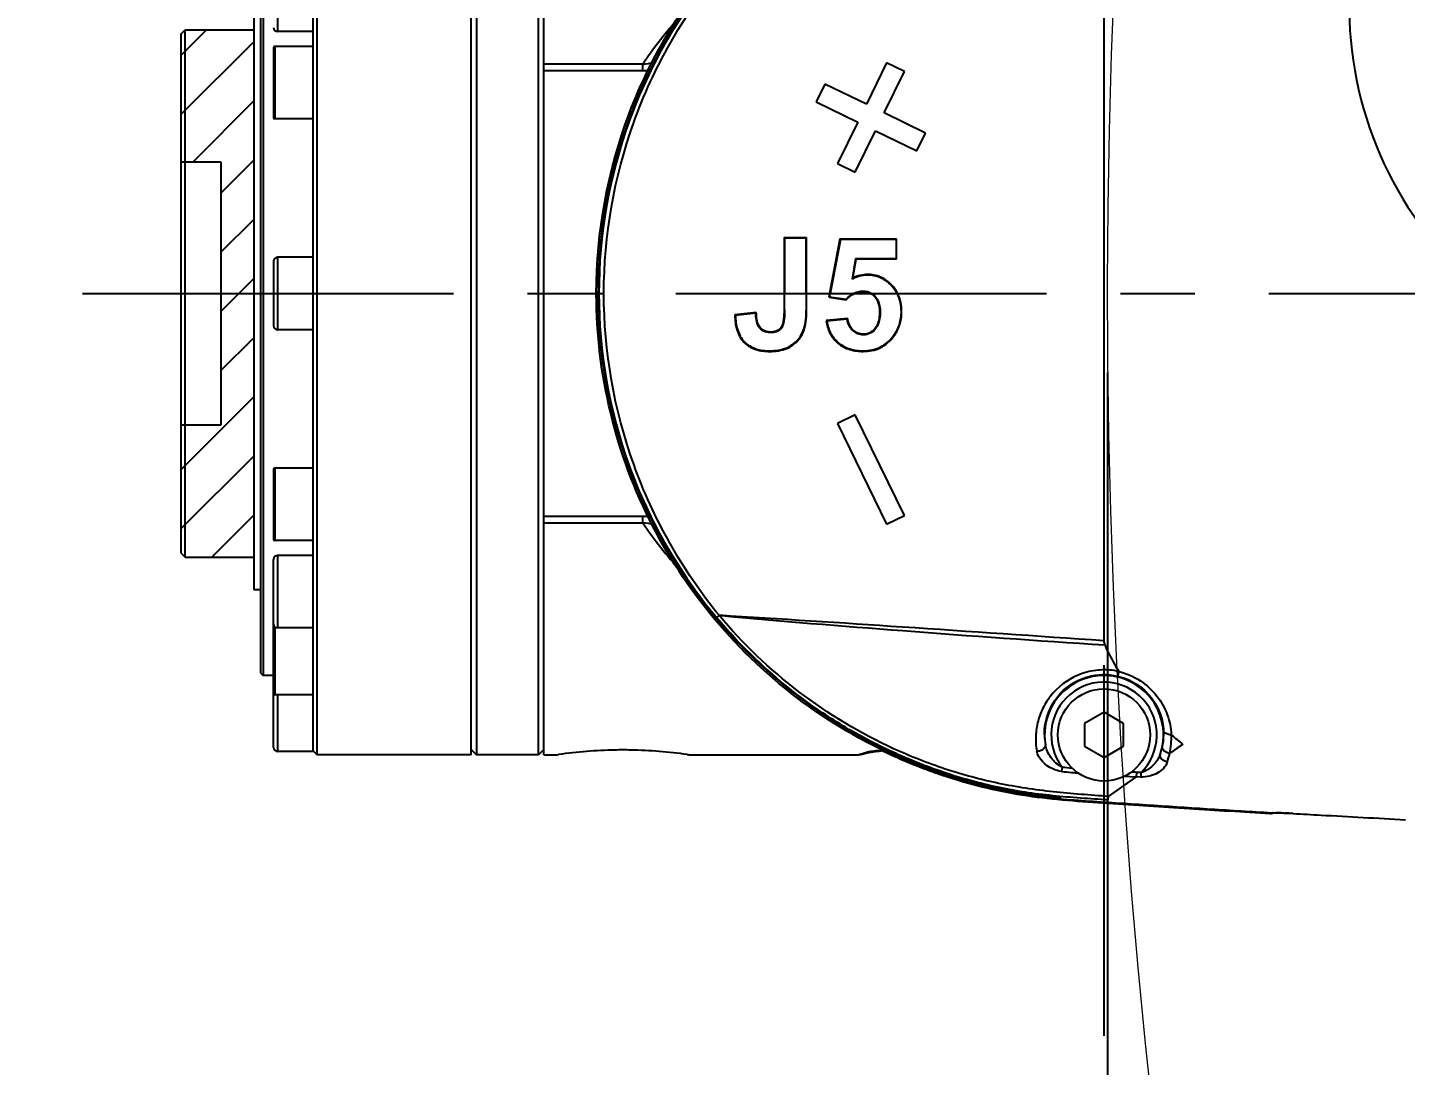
# Model space of a CAD drawing. Header units: millimetres. Extents: x 5828 to 6704, y 123 to 421.
# Drawn here: x 6545.35 to 6552.32, y 336.83 to 342.09 of the extents above; entities that cross this region are included whole.
import ezdxf

# ---------------------------------------------------------------- set-up
doc = ezdxf.new("R2010")
doc.units = ezdxf.units.MM
doc.linetypes.add('CENTER', pattern=[0.6, 0.375, -0.075, 0.075, -0.075])
for name, color, linetype in [('中心线', 7, 'Continuous'), ('外形图', 7, 'Continuous'), ('尺寸标注', 7, 'Continuous'), ('运动范围', 7, 'Continuous')]:
    doc.layers.add(name, color=color, linetype=linetype)
doc.styles.add('微软雅黑', font='msyh.ttc', dxfattribs={"height": 1.5})
doc.dimstyles.new('尺寸标注_1_15比例', dxfattribs={"dimtxt": 1.5, "dimasz": 1.25, "dimexe": 0.5, "dimexo": 0.4, "dimgap": 0.5, "dimtad": 1, "dimdec": 1, "dimlfac": 15, "dimdsep": 46, "dimtxsty": '微软雅黑', "dimcen": 0.09, "dimadec": 0, "dimazin": 0, "dimtp": 0.01, "dimtm": 0.01, "dimtfac": 1, "dimtdec": 1, "dimtofl": 0, "dimtmove": 0, "dimatfit": 3, "dimfxl": 1, "dimtolj": 1, "dimarcsym": 0})

# ---------------------------------------------------------------- blocks, each defined once
blk = doc.blocks.new('*D797')
at = {"layer": 'Defpoints', "color": 0}
for p in [(6541.8372, 378.1181), (6588.1866, 378.1181), (6595.1201, 318.7401)]:
    blk.add_point(p, dxfattribs=at)
at = {"layer": '尺寸标注', "color": 0, "lineweight": -2}
for p, q in [((6587.7866, 378.1181), (6541.3372, 378.1181)), ((6541.8372, 319.9901), (6541.8372, 376.8681)), ((6594.7201, 318.7401), (6541.3372, 318.7401))]:
    blk.add_line(p, q, dxfattribs=at)
at = {"layer": '尺寸标注', "color": 0}
for points in [[(6542.0455, 376.8681), (6541.6288, 376.8681), (6541.8372, 378.1181)], [(6541.6288, 319.9901), (6542.0455, 319.9901), (6541.8372, 318.7401)]]:
    blk.add_solid(points, dxfattribs=at)
at = {"layer": '尺寸标注', "color": 0, "insert": (6540.562, 347.1133), "char_height": 1.5, "attachment_point": 5, "rotation": 90, "style": '微软雅黑'}
blk.add_mtext('\\A1;890.7', dxfattribs=at)
blk = doc.blocks.new('*D799')
at = {"layer": 'Defpoints', "color": 0}
for p in [(6550.8086, 340.7401), (6588.1866, 305.9336), (6550.8086, 301.6394)]:
    blk.add_point(p, dxfattribs=at)
at = {"layer": '尺寸标注', "color": 0, "lineweight": -2}
for p, q in [((6550.8086, 340.3401), (6550.8086, 301.1394)), ((6588.1866, 305.5336), (6588.1866, 301.1394)), ((6586.9366, 301.6394), (6552.0586, 301.6394))]:
    blk.add_line(p, q, dxfattribs=at)
at = {"layer": '尺寸标注', "color": 0}
for points in [[(6552.0586, 301.8477), (6552.0586, 301.4311), (6550.8086, 301.6394)], [(6586.9366, 301.4311), (6586.9366, 301.8477), (6588.1866, 301.6394)]]:
    blk.add_solid(points, dxfattribs=at)
at = {"layer": '尺寸标注', "color": 0, "insert": (6570.2106, 302.915), "char_height": 1.5, "attachment_point": 5, "style": '微软雅黑'}
blk.add_mtext('\\A1;\\A1;560.6', dxfattribs=at)

msp = doc.modelspace()

# ---------------------------------------------------------------- hatches: boundary and pattern name
at = {"layer": '外形图'}
h = msp.add_hatch(dxfattribs=at)
h.set_pattern_fill('ANSI31', color=256, scale=0.066667)
h.set_pattern_definition([(45, (6244.40383, 260.541), (-0.14967094, 0.14967094), [])])
h.paths.add_polyline_path([(6546.4909, 342.0734), (6546.1442, 342.0734), (6546.1442, 341.4068), (6546.3242, 341.4068), (6546.3242, 340.7401), (6546.4909, 340.7401)])
h.paths.add_polyline_path([(6546.4909, 340.7401), (6546.3242, 340.7401), (6546.3242, 340.0734), (6546.1442, 340.0734), (6546.1442, 339.4068), (6546.4909, 339.4068)])
h.paths.add_polyline_path([(6546.1442, 341.4068), (6546.1442, 342.0734), (6546.1242, 342.0534), (6546.1242, 341.4068)])
h.paths.add_polyline_path([(6546.1242, 339.4268), (6546.1442, 339.4068), (6546.1442, 340.0734), (6546.1242, 340.0734)])

# ---------------------------------------------------------------- linework, layer by layer
at = {"layer": '中心线', "linetype": 'CENTER', "ltscale": 5}
for p, q in [((6550.7909, 336.9852), (6550.7909, 344.7091)), ((6545.625, 340.7401), (6555.9922, 340.7401))]:
    msp.add_line(p, q, dxfattribs=at)
at = {"layer": '外形图', "color": 7, "linetype": 'Continuous'}
for p, q in [((6546.7909, 338.4234), (6546.7909, 343.0568)), ((6546.8109, 338.4068), (6546.8109, 343.0734)), ((6547.5909, 338.4068), (6547.5909, 343.0734)), ((6547.6175, 343.0734), (6547.6175, 338.4068)), ((6547.9309, 338.4068), (6547.9309, 343.0734)), ((6547.9575, 338.4068), (6547.9575, 343.0734)), ((6546.5375, 342.6734), (6546.5375, 338.8068)), ((6546.5242, 342.6601), (6546.5242, 338.8201)), ((6550.7909, 338.9828), (6550.7909, 342.4975)), ((6546.6109, 342.4319), (6546.6109, 342.0653)), ((6546.4909, 342.2401), (6546.4909, 339.2401)), ((6546.1242, 342.0534), (6546.1442, 342.0734)), ((6546.1242, 339.4268), (6546.1242, 342.0534)), ((6546.1442, 339.4068), (6546.1442, 342.0734)), ((6546.1442, 342.0734), (6546.4909, 342.0734)), ((6546.7909, 342.0653), (6546.6109, 342.0653)), ((6546.5909, 341.9834), (6546.5909, 341.6301)), ((6546.5975, 341.9901), (6546.5975, 341.6234)), ((6546.7909, 341.9901), (6546.5975, 341.9901)), ((6548.4578, 341.9002), (6547.9575, 341.9002)), ((6548.4578, 341.8671), (6548.4578, 341.9002)), ((6549.6911, 341.907), (6549.5888, 341.6973)), ((6549.781, 341.8631), (6549.6911, 341.907)), ((6548.4578, 341.8671), (6547.9575, 341.8671)), ((6549.6787, 341.6534), (6549.781, 341.8631)), ((6549.3791, 341.7996), (6549.3353, 341.7097)), ((6549.5888, 341.6973), (6549.3791, 341.7996)), ((6549.3353, 341.7097), (6549.545, 341.6074)), ((6546.7909, 341.6234), (6546.5975, 341.6234)), ((6549.8884, 341.5511), (6549.6787, 341.6534)), ((6549.545, 341.6074), (6549.4427, 341.3977)), ((6549.5326, 341.3538), (6549.6349, 341.5635)), ((6549.6349, 341.5635), (6549.8446, 341.4613)), ((6549.8446, 341.4613), (6549.8884, 341.5511)), ((6549.4427, 341.3977), (6549.5326, 341.3538)), ((6549.1728, 341.0234), (6549.1728, 340.7401)), ((6549.1757, 341.0204), (6549.1728, 341.0234)), ((6549.1728, 341.0234), (6549.2868, 341.0234)), ((6549.2837, 341.0205), (6549.1757, 341.0204)), ((6549.1757, 341.0204), (6549.1757, 340.7401)), ((6549.2837, 340.7401), (6549.2837, 341.0205)), ((6549.2868, 340.7401), (6549.2868, 341.0234)), ((6549.4549, 341.0157), (6549.4029, 340.7401)), ((6549.4573, 341.0128), (6549.4059, 340.7401)), ((6549.4549, 341.0157), (6549.7421, 341.0157)), ((6549.7392, 341.0128), (6549.4573, 341.0128)), ((6549.7392, 341.0128), (6549.7392, 340.917)), ((6549.7421, 340.9141), (6549.7421, 341.0157)), ((6546.6109, 340.9234), (6546.6109, 340.5568)), ((6546.7909, 340.9234), (6546.6109, 340.9234)), ((6546.5909, 340.9034), (6546.5909, 340.5768)), ((6549.5347, 340.917), (6549.5163, 340.8124)), ((6549.5203, 340.8178), (6549.5373, 340.9141)), ((6549.5347, 340.917), (6549.5373, 340.9141)), ((6549.5347, 340.917), (6549.7392, 340.917)), ((6549.7421, 340.9141), (6549.5373, 340.9141)), ((6548.2233, 340.7364), (6548.2229, 340.7401)), ((6548.2229, 340.7364), (6548.2229, 340.7401)), ((6548.234, 340.7401), (6548.2229, 340.7401)), ((6548.2315, 340.7401), (6548.2318, 340.7372)), ((6548.2315, 340.7401), (6548.2315, 340.7372)), ((6548.2361, 340.7401), (6548.2612, 340.7401)), ((6549.1728, 340.7401), (6549.1728, 340.6574)), ((6549.1757, 340.6574), (6549.1757, 340.7401)), ((6549.2837, 340.7401), (6549.2837, 340.6647)), ((6549.2868, 340.6647), (6549.2868, 340.7401)), ((6549.4029, 340.7401), (6549.3993, 340.7208)), ((6549.3993, 340.7208), (6549.4874, 340.708)), ((6549.4027, 340.7233), (6549.4059, 340.7401)), ((6549.4027, 340.7233), (6549.4862, 340.7112)), ((6549.4862, 340.7112), (6549.4874, 340.708)), ((6549.0321, 340.6442), (6548.9242, 340.6319)), ((6549.0291, 340.6409), (6548.9272, 340.6292)), ((6549.2837, 340.6647), (6549.2868, 340.6647)), ((6549.6585, 340.645), (6549.6555, 340.645)), ((6548.9272, 340.6292), (6548.9242, 340.6319)), ((6549.4944, 340.6137), (6549.3861, 340.6025)), ((6549.4918, 340.6105), (6549.3894, 340.5999)), ((6546.7909, 340.5568), (6546.6109, 340.5568)), ((6549.2713, 340.5575), (6549.2742, 340.5566)), ((6549.5197, 340.5531), (6549.5206, 340.554)), ((6548.9719, 340.496), (6548.9698, 340.4939)), ((6549.0989, 340.4501), (6549.0989, 340.4471)), ((6549.2123, 340.4794), (6549.2141, 340.477)), ((6549.5732, 340.4501), (6549.5732, 340.4471)), ((6549.5326, 340.1264), (6549.4427, 340.0826)), ((6549.4427, 340.0826), (6549.6911, 339.5732)), ((6549.781, 339.6171), (6549.5326, 340.1264)), ((6546.5909, 339.8501), (6546.5909, 339.4968)), ((6546.5975, 339.8568), (6546.5975, 339.4901)), ((6546.7909, 339.8568), (6546.5975, 339.8568)), ((6547.9575, 339.6132), (6548.4578, 339.6132)), ((6548.4578, 339.58), (6548.4578, 339.6132)), ((6549.6911, 339.5732), (6549.781, 339.6171)), ((6547.9575, 339.58), (6548.4578, 339.58)), ((6546.7909, 339.4901), (6546.5975, 339.4901)), ((6546.1242, 339.4268), (6546.1442, 339.4068)), ((6546.1442, 339.4068), (6546.4909, 339.4068)), ((6546.5909, 338.4434), (6546.5909, 339.3949)), ((6546.6109, 339.4149), (6546.6109, 339.0483)), ((6546.7909, 339.4149), (6546.6109, 339.4149)), ((6546.5242, 339.2401), (6546.4909, 339.2401)), ((6546.5975, 339.0536), (6546.5975, 338.7093)), ((6546.7909, 339.0483), (6546.6109, 339.0483)), ((6546.5242, 338.8201), (6546.5375, 338.8068)), ((6546.5909, 338.8068), (6546.5375, 338.8068)), ((6546.7909, 338.7093), (6546.5975, 338.7093)), ((6546.6109, 338.7093), (6546.6109, 338.4234)), ((6550.7909, 338.6214), (6550.6916, 338.5641)), ((6550.8902, 338.5641), (6550.7909, 338.6214)), ((6550.6916, 338.5641), (6550.6916, 338.4494)), ((6550.8902, 338.4494), (6550.8902, 338.5641)), ((6546.7909, 338.4234), (6546.6109, 338.4234)), ((6546.7909, 338.4268), (6546.8109, 338.4068)), ((6547.5909, 338.4334), (6547.6175, 338.4068)), ((6547.9575, 338.4334), (6547.9309, 338.4068)), ((6549.5454, 338.4068), (6549.5765, 338.415)), ((6549.5454, 338.4068), (6549.5739, 338.4143)), ((6549.5739, 338.4143), (6549.5916, 338.419)), ((6549.5765, 338.415), (6549.5916, 338.419)), ((6549.6216, 338.4217), (6549.5776, 338.4107)), ((6549.6211, 338.4216), (6549.6264, 338.4224)), ((6549.6239, 338.4223), (6549.6239, 338.4223)), ((6549.6256, 338.4223), (6549.628, 338.4226)), ((6549.6264, 338.4224), (6549.6336, 338.4233)), ((6549.6323, 338.4231), (6549.6355, 338.4235)), ((6549.6336, 338.4233), (6549.6426, 338.4242)), ((6549.641, 338.4241), (6549.647, 338.4247)), ((6549.6426, 338.4242), (6549.654, 338.4253)), ((6549.6787, 338.4231), (6549.6824, 338.4213)), ((6549.6809, 338.4276), (6549.6844, 338.4257)), ((6550.6916, 338.4494), (6550.7909, 338.3921)), ((6550.7909, 338.3921), (6550.8902, 338.4494)), ((6551.1234, 338.4129), (6551.1899, 338.4594)), ((6551.1234, 338.4127), (6551.1898, 338.4592)), ((6547.5909, 338.4068), (6546.8109, 338.4068)), ((6547.9309, 338.4068), (6547.6175, 338.4068)), ((6547.9575, 338.4068), (6548.0242, 338.4068)), ((6548.0242, 338.4068), (6548.0328, 338.408)), ((6548.683, 338.4079), (6548.6909, 338.4068)), ((6548.6909, 338.4068), (6548.6897, 338.4069)), ((6548.6909, 338.4068), (6549.5454, 338.4068)), ((6550.5787, 338.3443), (6550.5763, 338.3221)), ((6550.8135, 338.1956), (6550.9552, 338.2949)), ((6550.8908, 338.2986), (6550.9552, 338.2949)), ((6550.9552, 338.2949), (6550.9565, 338.3173)), ((6550.9767, 338.2936), (6550.9552, 338.295)), ((6550.9767, 338.2936), (6550.9552, 338.2949)), ((6550.978, 338.316), (6550.9565, 338.3173)), ((6550.8124, 338.1777), (6550.8135, 338.1957)), ((6551.6507, 338.1132), (6551.645, 338.1117)), ((6551.6997, 338.1116), (6551.7067, 338.1113)), ((6551.7473, 338.1092), (6551.7474, 338.1092))]:
    msp.add_line(p, q, dxfattribs=at)
at = {"layer": '外形图'}
for p, q in [((6546.1242, 341.4068), (6546.3242, 341.4068)), ((6546.3242, 341.4068), (6546.3242, 340.0734)), ((6546.3242, 340.0734), (6546.1242, 340.0734))]:
    msp.add_line(p, q, dxfattribs=at)
at = {"layer": '外形图', "color": 7, "linetype": 'Continuous'}
for points in [[(6549.5454, 338.4068), (6549.5613, 338.4077), (6549.5776, 338.4107)], [(6549.6216, 338.4217), (6549.622, 338.4218), (6549.6227, 338.4219)], [(6549.6528, 338.4252), (6549.6639, 338.4262), (6549.6758, 338.4272), (6549.6883, 338.4282), (6549.6954, 338.4287)], [(6550.8135, 338.1957), (6550.8591, 338.2276), (6550.9063, 338.2607), (6550.9552, 338.295)], [(6551.6498, 338.1132), (6551.6497, 338.1132), (6551.6502, 338.1132)], [(6551.6502, 338.1132), (6551.6521, 338.1132), (6551.6548, 338.1132), (6551.6584, 338.1131), (6551.6633, 338.113), (6551.6699, 338.1128)], [(6551.6699, 338.1128), (6551.6782, 338.1125), (6551.6888, 338.1121), (6551.7026, 338.1114), (6551.7214, 338.1105), (6551.7474, 338.1092)]]:
    msp.add_lwpolyline(points, dxfattribs=at)
msp.add_circle((6550.7909, 338.5068), 0.2333, dxfattribs=at)
at = {"layer": '外形图'}
msp.add_arc((6553.9185, 342.195), 1.8881, 139.89272, 236.86512, dxfattribs=at)
at = {"layer": '外形图', "color": 7, "linetype": 'Continuous'}
for centre, radius, start, end in [((6550.3619, 340.6001), 2.3057, 138.1025, 145.67537), ((6546.6109, 342.0853), 0.02, 180, 270), ((6546.5975, 341.9834), 0.00667, 90, 180), ((6548.4322, 342.233), 0.3338, 274.3927, 284.48079), ((6546.5975, 341.6301), 0.00667, 180, 270), ((6550.7938, 340.7389), 2.5623, 169.77804, 179.97249), ((6546.6109, 340.9034), 0.02, 90, 180), ((6549.8752, 340.5501), 0.4446, 142.98141, 143.84464), ((6550.7946, 340.7411), 2.5631, 180.08712, 210.62132), ((6546.6109, 340.5768), 0.02, 180, 270), ((6549.5772, 340.6146), 0.0842, 212.86548, 226.87947), ((6546.5975, 339.8501), 0.00667, 90, 180), ((6548.4243, 339.2032), 0.3783, 76.09268, 84.92509), ((6550.3628, 340.8808), 2.3067, 214.32535, 222.0338), ((6546.5975, 339.4968), 0.00667, 180, 270), ((6546.6109, 339.3949), 0.02, 90, 180), ((6550.7904, 340.74), 2.5589, 210.64767, 211.03472), ((6550.7962, 340.744), 2.566, 211.04499, 220.84875), ((6546.6109, 339.0683), 0.02, 180, 270), ((6550.7885, 340.7378), 2.556, 220.85637, 221.88617), ((6550.794, 340.7435), 2.5639, 221.8987, 230.99584), ((6550.7909, 338.5068), 0.3006, 340.70052, 189.67947), ((6550.7909, 338.5068), 0.2672, 314.45566, 217.44404), ((6546.5975, 338.7159), 0.00667, 180, 270), ((6550.7933, 340.7428), 2.563, 230.99772, 232.51677), ((6550.7919, 340.7412), 2.5608, 232.52077, 241.02637), ((6550.7844, 340.7283), 2.5459, 241.03374, 243.20462), ((6550.7904, 338.5112), 0.3008, 180.83509, 190.51898), ((6550.793, 338.5109), 0.3, 347.34559, 359.20708), ((6550.7928, 338.5109), 0.3002, 359.20756, 3.18722), ((6550.7787, 338.4886), 0.353, 347.59126, 3.14573), ((6552.0113, 339.5095), 1.3334, 228.69066, 231.96924), ((6546.6109, 338.4434), 0.02, 180, 270), ((6548.361, 336.0538), 2.377, 91.04509, 97.96629), ((6548.3573, 336.137), 2.2937, 89.99489, 90.99083), ((6548.3574, 336.1025), 2.3282, 89.00982, 89.99733), ((6548.3561, 336.08), 2.3507, 81.97732, 88.98754), ((6549.5964, 338.5331), 0.1142, 267.60648, 282.5143), ((6549.7123, 337.6459), 0.7831, 96.25808, 97.16647), ((6549.5966, 338.5318), 0.1129, 282.5684, 283.99978), ((6549.7484, 337.318), 1.1129, 95.81694, 96.26672), ((6549.7774, 337.0344), 1.398, 95.56681, 95.82316), ((6550.7927, 340.7472), 2.5666, 243.22787, 251.03922), ((6550.7893, 340.7377), 2.5673, 244.08288, 244.36888), ((6550.7889, 340.7371), 2.5666, 244.4601, 247.59618), ((6550.7927, 338.511), 0.3003, 339.82055, 347.34087), ((6550.7791, 338.4884), 0.3525, 340.2109, 347.60804), ((6550.7952, 340.7524), 2.5831, 247.59799, 250.63117), ((6550.8574, 340.8833), 2.5542, 263.73661, 264.85666), ((6550.7992, 340.7638), 2.5952, 250.62999, 252.10217), ((6550.8057, 340.7834), 2.605, 251.02706, 253.57982), ((6550.9512, 341.7219), 3.4204, 263.70644, 264.54917), ((6550.9888, 342.1129), 3.8132, 264.54525, 265.09655), ((6550.7959, 335.7427), 2.5797, 86.43145, 87.03871), ((6562.1127, 337.6333), 11.1556, 176.49121, 176.60656), ((6551.6329, 338.1293), 0.02, 266.43418, 283.74005), ((6551.633, 338.1289), 0.0195, 283.7162, 292.24336), ((6551.6538, 338.0659), 0.0475, 105.21604, 107.98077), ((6551.6401, 338.1311), 0.0199, 267.32685, 284.26083), ((6551.6503, 338.0027), 0.1106, 90.01729, 90.68313), ((6551.6272, 336.8733), 1.2402, 87.84657, 88.42785), ((6551.5711, 335.3363), 2.7782, 87.34663, 87.88187), ((6551.4603, 332.9085), 5.2086, 86.84072, 87.28881)]:
    msp.add_arc(centre, radius, start, end, dxfattribs=at)
for points, knots in [([(6548.2229, 340.7401), (6548.2229, 341.0501), (6548.3376, 341.6758), (6548.8316, 342.4871), (6549.5812, 343.0705), (6550.1898, 343.256), (6550.4977, 343.2907)], [0, 0, 0, 0, 0.250011, 0.500017, 0.750023, 1, 1, 1, 1]), ([(6550.6303, 343.2937), (6550.5503, 343.2871), (6550.3904, 343.2697), (6550.0754, 343.2045), (6549.695, 343.068), (6549.278, 342.8211), (6548.9146, 342.5005), (6548.6178, 342.1174), (6548.398, 341.6854), (6548.2635, 341.22), (6548.2331, 340.898), (6548.2333, 340.7374)], [0, 0, 0, 0, 0.062484, 0.125045, 0.250057, 0.375039, 0.50003, 0.62502, 0.750014, 0.875006, 1, 1, 1, 1]), ([(6550.5502, 343.2876), (6550.4812, 343.2808), (6550.3437, 343.2635), (6550.1407, 343.2183), (6549.9421, 343.1574), (6549.6846, 343.0553), (6549.3796, 342.8887), (6549.051, 342.6324), (6548.7681, 342.3264), (6548.5383, 341.9787), (6548.3678, 341.5985), (6548.2967, 341.3297), (6548.2722, 341.1936)], [0, 0, 0, 0, 0.062617, 0.125099, 0.18763, 0.250184, 0.375155, 0.500122, 0.625092, 0.750062, 0.875025, 1, 1, 1, 1]), ([(6548.8317, 342.3795), (6548.7366, 342.2659), (6548.5658, 342.0214), (6548.3152, 341.4836), (6548.2361, 341.0353), (6548.2361, 340.7401)], [0, 0, 0, 0, 0.250466, 0.50094, 1, 1, 1, 1]), ([(6548.2612, 340.7401), (6548.2615, 341.0326), (6548.3389, 341.4767), (6548.5855, 342.0102), (6548.7512, 342.2546), (6548.8439, 342.3684)], [0, 0, 0, 0, 0.499085, 0.749541, 1, 1, 1, 1]), ([(6549.7168, 340.7832), (6549.7011, 340.7997), (6549.6633, 340.8275), (6549.6171, 340.836), (6549.5945, 340.836)], [0, 0, 0, 0, 0.500972, 1, 1, 1, 1]), ([(6549.7147, 340.7812), (6549.6992, 340.7973), (6549.6621, 340.8247), (6549.6167, 340.833), (6549.5945, 340.833)], [0, 0, 0, 0, 0.500975, 1, 1, 1, 1]), ([(6551.6388, 338.1112), (6551.5364, 338.1174), (6551.3315, 338.13), (6551.0754, 338.147), (6550.8706, 338.1608), (6550.6665, 338.1733), (6550.4126, 338.1938), (6550.1138, 338.2569), (6549.7294, 338.3866), (6549.2813, 338.6328), (6548.829, 339.046), (6548.486, 339.5539), (6548.2724, 340.1279), (6548.2232, 340.5341), (6548.2229, 340.7364)], [0, 0, 0, 0, 0.063181, 0.126399, 0.158017, 0.18959, 0.252297, 0.314661, 0.37707, 0.501658, 0.626245, 0.750833, 0.875417, 1, 1, 1, 1]), ([(6548.2361, 340.7401), (6548.2361, 340.4449), (6548.3152, 339.9967), (6548.5658, 339.4588), (6548.7366, 339.2143), (6548.8317, 339.1008)], [0, 0, 0, 0, 0.499061, 0.749534, 1, 1, 1, 1]), ([(6548.8438, 339.112), (6548.7511, 339.2257), (6548.5854, 339.4701), (6548.3389, 340.0036), (6548.2615, 340.4477), (6548.2612, 340.7401)], [0, 0, 0, 0, 0.250459, 0.500915, 1, 1, 1, 1]), ([(6549.632, 340.7231), (6549.6366, 340.7179), (6549.6519, 340.6945), (6549.6555, 340.6657), (6549.6555, 340.645)], [0, 0, 0, 0, 0.25097, 1, 1, 1, 1]), ([(6549.6341, 340.725), (6549.6389, 340.7197), (6549.6546, 340.6958), (6549.6585, 340.6662), (6549.6585, 340.645)], [0, 0, 0, 0, 0.250985, 1, 1, 1, 1]), ([(6549.0435, 340.5737), (6549.0374, 340.5834), (6549.0316, 340.6065), (6549.0296, 340.6293), (6549.0291, 340.6409)], [0, 0, 0, 0, 0.498696, 1, 1, 1, 1]), ([(6549.0461, 340.5753), (6549.0399, 340.5853), (6549.0343, 340.6091), (6549.0325, 340.6324), (6549.0321, 340.6442)], [0, 0, 0, 0, 0.49872, 1, 1, 1, 1]), ([(6549.1728, 340.6574), (6549.1728, 340.6418), (6549.172, 340.6184), (6549.1667, 340.5878), (6549.1613, 340.5729), (6549.1568, 340.5666)], [0, 0, 0, 0, 0.501332, 0.751672, 1, 1, 1, 1]), ([(6549.1757, 340.6574), (6549.1757, 340.6415), (6549.1749, 340.6176), (6549.1694, 340.5865), (6549.1638, 340.5713), (6549.1592, 340.5649)], [0, 0, 0, 0, 0.501357, 0.751688, 1, 1, 1, 1]), ([(6549.2837, 340.6647), (6549.2837, 340.6467), (6549.2825, 340.6106), (6549.277, 340.5746), (6549.2713, 340.5575)], [0, 0, 0, 0, 0.500518, 1, 1, 1, 1]), ([(6549.2742, 340.5566), (6549.2799, 340.5738), (6549.2855, 340.6102), (6549.2868, 340.6465), (6549.2868, 340.6647)], [0, 0, 0, 0, 0.499486, 1, 1, 1, 1]), ([(6549.6555, 340.645), (6549.6555, 340.6231), (6549.6521, 340.5926), (6549.6366, 340.5672), (6549.6319, 340.5616)], [0, 0, 0, 0, 0.749237, 1, 1, 1, 1]), ([(6549.6585, 340.645), (6549.6585, 340.6226), (6549.6548, 340.5914), (6549.6389, 340.5655), (6549.6341, 340.5597)], [0, 0, 0, 0, 0.749233, 1, 1, 1, 1]), ([(6549.7643, 340.647), (6549.7643, 340.6251), (6549.7581, 340.5809), (6549.7374, 340.5414), (6549.7244, 340.5238)], [0, 0, 0, 0, 0.500514, 1, 1, 1, 1]), ([(6549.7268, 340.522), (6549.7399, 340.5398), (6549.761, 340.58), (6549.7673, 340.6248), (6549.7673, 340.647)], [0, 0, 0, 0, 0.499501, 1, 1, 1, 1]), ([(6548.9242, 340.6319), (6548.9242, 340.607), (6548.9289, 340.5573), (6548.9528, 340.5115), (6548.9698, 340.4939)], [0, 0, 0, 0, 0.503167, 1, 1, 1, 1]), ([(6548.9272, 340.6292), (6548.9274, 340.6052), (6548.9323, 340.5572), (6548.9555, 340.5131), (6548.9719, 340.496)], [0, 0, 0, 0, 0.503178, 1, 1, 1, 1]), ([(6549.1028, 340.5419), (6549.0912, 340.5419), (6549.0671, 340.5462), (6549.0497, 340.5637), (6549.0435, 340.5737)], [0, 0, 0, 0, 0.497076, 1, 1, 1, 1]), ([(6549.1028, 340.5449), (6549.0917, 340.5449), (6549.0687, 340.549), (6549.052, 340.5658), (6549.0461, 340.5753)], [0, 0, 0, 0, 0.497028, 1, 1, 1, 1]), ([(6549.3861, 340.6025), (6549.3889, 340.5809), (6549.4007, 340.5381), (6549.4286, 340.503), (6549.4451, 340.489)], [0, 0, 0, 0, 0.501412, 1, 1, 1, 1]), ([(6549.3894, 340.5999), (6549.3924, 340.5792), (6549.4042, 340.5382), (6549.4311, 340.5047), (6549.447, 340.4913)], [0, 0, 0, 0, 0.50137, 1, 1, 1, 1]), ([(6549.5217, 340.5552), (6549.5138, 340.5627), (6549.5009, 340.5812), (6549.4957, 340.6028), (6549.4944, 340.6137)], [0, 0, 0, 0, 0.498637, 1, 1, 1, 1]), ([(6549.1568, 340.5666), (6549.1509, 340.5586), (6549.133, 340.5466), (6549.1128, 340.5449), (6549.1028, 340.5449)], [0, 0, 0, 0, 0.500196, 1, 1, 1, 1]), ([(6549.1592, 340.5649), (6549.1531, 340.5564), (6549.1345, 340.5438), (6549.1132, 340.5419), (6549.1028, 340.5419)], [0, 0, 0, 0, 0.500337, 1, 1, 1, 1]), ([(6549.2123, 340.4794), (6549.2259, 340.4888), (6549.2507, 340.5116), (6549.2661, 340.5417), (6549.2713, 340.5575)], [0, 0, 0, 0, 0.497894, 1, 1, 1, 1]), ([(6549.2141, 340.477), (6549.2279, 340.4865), (6549.2532, 340.5098), (6549.2689, 340.5405), (6549.2742, 340.5566)], [0, 0, 0, 0, 0.497938, 1, 1, 1, 1]), ([(6549.5744, 340.5311), (6549.5644, 340.5311), (6549.544, 340.5347), (6549.527, 340.5462), (6549.5197, 340.5531)], [0, 0, 0, 0, 0.499193, 1, 1, 1, 1]), ([(6549.5744, 340.5341), (6549.5647, 340.5341), (6549.5452, 340.5375), (6549.5288, 340.5486), (6549.5217, 340.5552)], [0, 0, 0, 0, 0.499239, 1, 1, 1, 1]), ([(6549.5732, 340.4501), (6549.602, 340.4501), (6549.6614, 340.4604), (6549.7071, 340.5005), (6549.7244, 340.5238)], [0, 0, 0, 0, 0.499264, 1, 1, 1, 1]), ([(6549.5732, 340.4471), (6549.6025, 340.4471), (6549.6628, 340.4577), (6549.7092, 340.4984), (6549.7268, 340.522)], [0, 0, 0, 0, 0.499262, 1, 1, 1, 1]), ([(6549.6319, 340.5616), (6549.6248, 340.5533), (6549.6075, 340.5387), (6549.5852, 340.5341), (6549.5744, 340.5341)], [0, 0, 0, 0, 0.501222, 1, 1, 1, 1]), ([(6549.6341, 340.5597), (6549.6268, 340.5511), (6549.6088, 340.5359), (6549.5857, 340.5311), (6549.5744, 340.5311)], [0, 0, 0, 0, 0.501193, 1, 1, 1, 1]), ([(6548.9698, 340.4939), (6548.9861, 340.477), (6549.0283, 340.4521), (6549.0756, 340.4471), (6549.0989, 340.4471)], [0, 0, 0, 0, 0.500658, 1, 1, 1, 1]), ([(6548.9719, 340.496), (6548.9879, 340.4794), (6549.0294, 340.455), (6549.0759, 340.4501), (6549.0989, 340.4501)], [0, 0, 0, 0, 0.500727, 1, 1, 1, 1]), ([(6549.0989, 340.4501), (6549.1283, 340.4501), (6549.169, 340.4551), (6549.2041, 340.4738), (6549.2123, 340.4794)], [0, 0, 0, 0, 0.747606, 1, 1, 1, 1]), ([(6549.0989, 340.4471), (6549.1289, 340.4471), (6549.1701, 340.4522), (6549.2057, 340.4712), (6549.2141, 340.477)], [0, 0, 0, 0, 0.747604, 1, 1, 1, 1]), ([(6549.4451, 340.489), (6549.4625, 340.4743), (6549.5042, 340.4522), (6549.5504, 340.4471), (6549.5732, 340.4471)], [0, 0, 0, 0, 0.499794, 1, 1, 1, 1]), ([(6549.447, 340.4913), (6549.4641, 340.4767), (6549.5053, 340.4551), (6549.5507, 340.4501), (6549.5732, 340.4501)], [0, 0, 0, 0, 0.499832, 1, 1, 1, 1]), ([(6548.8317, 339.1007), (6548.8327, 339.1019), (6548.8372, 339.1051), (6548.841, 339.1091), (6548.8438, 339.112)], [0, 0, 0, 0, 0.281453, 1, 1, 1, 1]), ([(6550.7909, 338.9828), (6550.4511, 339.006), (6549.8022, 339.0511), (6549.153, 339.0927), (6548.8438, 339.112)], [0, 0, 0, 0, 0.523594, 1, 1, 1, 1]), ([(6548.8438, 339.112), (6549.1536, 339.0834), (6549.8037, 339.0301), (6550.4542, 338.9843), (6550.7945, 338.9623)], [0, 0, 0, 0, 0.477127, 1, 1, 1, 1]), ([(6550.8135, 338.1956), (6550.7204, 338.2022), (6550.5342, 338.2156), (6550.2568, 338.2563), (6549.9858, 338.3294), (6549.638, 338.4664), (6549.2353, 338.7089), (6548.9632, 338.9689), (6548.8438, 339.112)], [0, 0, 0, 0, 0.125083, 0.250085, 0.37523, 0.500378, 0.750195, 1, 1, 1, 1]), ([(6550.8124, 338.1777), (6550.7186, 338.1836), (6550.5781, 338.1928), (6550.3916, 338.2157), (6550.2068, 338.2493), (6549.9799, 338.3122), (6549.7176, 338.4165), (6549.468, 338.5485), (6549.1575, 338.7603), (6548.952, 338.9569), (6548.8317, 339.1007)], [0, 0, 0, 0, 0.125047, 0.187526, 0.25001, 0.375106, 0.500234, 0.625256, 0.750289, 1, 1, 1, 1]), ([(6550.7945, 338.9623), (6550.7998, 338.9506), (6550.8215, 338.9046), (6550.8462, 338.8599), (6550.8657, 338.8272)], [0, 0, 0, 0, 0.251441, 1, 1, 1, 1]), ([(6550.8657, 338.8272), (6550.8354, 338.835), (6550.7721, 338.8388), (6550.6521, 338.8166), (6550.5491, 338.7474), (6550.4842, 338.6538), (6550.455, 338.5783), (6550.4431, 338.5012), (6550.4459, 338.4496), (6550.4513, 338.425)], [0, 0, 0, 0, 0.138166, 0.275093, 0.534675, 0.657376, 0.774837, 0.888658, 1, 1, 1, 1]), ([(6550.4896, 338.5068), (6550.489, 338.5466), (6550.5047, 338.6306), (6550.5808, 338.7412), (6550.7074, 338.813), (6550.8093, 338.8156), (6550.8579, 338.8046)], [0, 0, 0, 0, 0.220957, 0.460537, 0.723406, 1, 1, 1, 1]), ([(6550.8657, 338.8272), (6550.8649, 338.8241), (6550.8634, 338.8187), (6550.8613, 338.8113), (6550.8595, 338.8075), (6550.8585, 338.8046), (6550.8579, 338.8046)], [0, 0, 0, 0, 0.398966, 0.713286, 0.917544, 1, 1, 1, 1]), ([(6550.8579, 338.8046), (6550.8921, 338.7969), (6550.9569, 338.7697), (6551.032, 338.701), (6551.0785, 338.6173), (6551.0909, 338.5569), (6551.0925, 338.5276)], [0, 0, 0, 0, 0.271351, 0.530695, 0.77351, 1, 1, 1, 1]), ([(6550.8657, 338.8272), (6550.9043, 338.8186), (6550.9776, 338.7874), (6551.0618, 338.7081), (6551.1155, 338.6121), (6551.1295, 338.542), (6551.1311, 338.5079)], [0, 0, 0, 0, 0.267096, 0.524809, 0.769322, 1, 1, 1, 1]), ([(6551.1311, 338.5079), (6551.1263, 338.5078), (6551.1122, 338.5086), (6551.0935, 338.5175), (6551.0925, 338.5276)], [0, 0, 0, 0, 0.3215, 1, 1, 1, 1]), ([(6549.6047, 338.4215), (6549.6034, 338.4213), (6549.599, 338.4206), (6549.5947, 338.4198), (6549.5916, 338.419)], [0, 0, 0, 0, 0.29085, 1, 1, 1, 1]), ([(6549.6146, 338.4229), (6549.6137, 338.4228), (6549.6104, 338.4223), (6549.6071, 338.4219), (6549.6047, 338.4215)], [0, 0, 0, 0, 0.261584, 1, 1, 1, 1]), ([(6549.692, 338.4301), (6549.6877, 338.4298), (6549.6709, 338.4285), (6549.6542, 338.4271), (6549.6418, 338.4259)], [0, 0, 0, 0, 0.258375, 1, 1, 1, 1]), ([(6550.4513, 338.425), (6550.4571, 338.4253), (6550.4683, 338.4274), (6550.4827, 338.4344), (6550.4928, 338.444), (6550.4951, 338.4526), (6550.4946, 338.4562)], [0, 0, 0, 0, 0.298601, 0.5784, 0.81214, 1, 1, 1, 1]), ([(6550.5763, 338.3221), (6550.5609, 338.3238), (6550.5077, 338.3394), (6550.4579, 338.3853), (6550.4513, 338.425)], [0, 0, 0, 0, 0.278812, 1, 1, 1, 1]), ([(6550.5787, 338.3443), (6550.5677, 338.3499), (6550.5468, 338.3634), (6550.5143, 338.3992), (6550.4987, 338.4331), (6550.4946, 338.4562)], [0, 0, 0, 0, 0.257123, 0.510238, 1, 1, 1, 1]), ([(6551.1234, 338.4127), (6551.118, 338.4136), (6551.1079, 338.4166), (6551.0926, 338.4252), (6551.0843, 338.438), (6551.0857, 338.4452)], [0, 0, 0, 0, 0.304843, 0.585812, 1, 1, 1, 1]), ([(6551.1108, 338.369), (6551.103, 338.3454), (6551.0708, 338.316), (6551.0211, 338.2961), (6550.9915, 338.2926), (6550.9767, 338.2936)], [0, 0, 0, 0, 0.461839, 0.723504, 1, 1, 1, 1]), ([(6551.0746, 338.4074), (6551.067, 338.3864), (6551.047, 338.3572), (6551.0109, 338.329), (6550.9893, 338.3195), (6550.978, 338.316)], [0, 0, 0, 0, 0.488939, 0.742286, 1, 1, 1, 1]), ([(6551.1108, 338.369), (6551.1052, 338.3703), (6551.0948, 338.3744), (6551.0821, 338.3838), (6551.0741, 338.3951), (6551.0734, 338.4039), (6551.0746, 338.4074)], [0, 0, 0, 0, 0.297183, 0.575095, 0.808934, 1, 1, 1, 1]), ([(6550.0016, 338.2942), (6550.132, 338.2521), (6550.4003, 338.1881), (6550.7427, 338.1664), (6551.0162, 338.1491), (6551.2897, 338.1303), (6551.4949, 338.1177), (6551.6317, 338.1094)], [0, 0, 0, 0, 0.249937, 0.499945, 0.62495, 0.749968, 1, 1, 1, 1]), ([(6551.6317, 338.1094), (6551.6319, 338.1093), (6551.6314, 338.1111), (6551.6318, 338.1116), (6551.6319, 338.1124)], [0, 0, 0, 0, 0.230104, 1, 1, 1, 1]), ([(6551.6464, 338.1131), (6551.6465, 338.1131), (6551.6473, 338.1132), (6551.6482, 338.1132), (6551.649, 338.1133)], [0, 0, 0, 0, 0.120879, 1, 1, 1, 1]), ([(6551.6503, 338.1133), (6551.651, 338.1133), (6551.6547, 338.1132), (6551.6583, 338.1132), (6551.6612, 338.1131)], [0, 0, 0, 0, 0.211826, 1, 1, 1, 1]), ([(6551.7473, 338.1092), (6551.7944, 338.1066), (6551.9838, 338.0961), (6552.1731, 338.0856), (6552.3154, 338.0777)], [0, 0, 0, 0, 0.248523, 1, 1, 1, 1])]:
    msp.add_open_spline(points, degree=3, knots=knots, dxfattribs=at)
for points in [[(6548.4578, 341.8671), (6548.4705, 341.8671), (6548.4833, 341.8679), (6548.4959, 341.8693)], [(6549.5945, 340.833), (6549.5675, 340.833), (6549.54, 340.8252), (6549.5163, 340.8124)], [(6549.5945, 340.836), (6549.569, 340.836), (6549.543, 340.8292), (6549.5203, 340.8178)], [(6549.7147, 340.7812), (6549.7263, 340.769), (6549.7362, 340.7551), (6549.7438, 340.7401)], [(6549.7471, 340.7401), (6549.7393, 340.7558), (6549.7289, 340.7705), (6549.7168, 340.7832)], [(6549.4862, 340.7112), (6549.4967, 340.7226), (6549.5089, 340.7328), (6549.5225, 340.7401)], [(6549.4874, 340.708), (6549.4992, 340.7211), (6549.5133, 340.7327), (6549.5292, 340.7401)], [(6549.5225, 340.7401), (6549.5373, 340.748), (6549.5545, 340.7523), (6549.5713, 340.7523)], [(6549.5292, 340.7401), (6549.5422, 340.7462), (6549.5569, 340.7494), (6549.5713, 340.7494)], [(6549.5713, 340.7523), (6549.5869, 340.7523), (6549.6032, 340.7484), (6549.6164, 340.7401)], [(6549.5713, 340.7494), (6549.5847, 340.7494), (6549.5987, 340.7465), (6549.6106, 340.7401)], [(6549.6106, 340.7401), (6549.6186, 340.7358), (6549.6259, 340.7299), (6549.632, 340.7231)], [(6549.6164, 340.7401), (6549.623, 340.736), (6549.629, 340.7308), (6549.6341, 340.725)], [(6549.7438, 340.7401), (6549.7582, 340.7118), (6549.7643, 340.6787), (6549.7643, 340.647)], [(6549.7673, 340.647), (6549.7673, 340.6787), (6549.7612, 340.7117), (6549.7471, 340.7401)], [(6549.5065, 340.5688), (6549.4985, 340.5812), (6549.4939, 340.5959), (6549.4918, 340.6105)], [(6548.4578, 339.6132), (6548.4704, 339.6132), (6548.483, 339.6124), (6548.4956, 339.611)], [(6550.7945, 338.9623), (6550.7948, 338.9692), (6550.7924, 338.976), (6550.7909, 338.9828)], [(6550.0694, 338.2846), (6550.1794, 338.2522), (6550.2919, 338.2268), (6550.4054, 338.2101)], [(6550.4054, 338.2101), (6550.4616, 338.2018), (6550.5182, 338.1955), (6550.5747, 338.1903)], [(6551.6464, 338.1131), (6551.6447, 338.1127), (6551.643, 338.1123), (6551.6413, 338.1118)]]:
    msp.add_open_spline(points, degree=3, dxfattribs=at)
at = {"layer": '运动范围', "color": 0, "linetype": 'Continuous', "lineweight": 0}
msp.add_arc((6588.1866, 340.7401), 37.378, 340.00173, 209.99906, dxfattribs=at)

# ---------------------------------------------------------------- dimensions: what is measured, and where the dimension line sits
at = {"layer": '尺寸标注'}
dim = msp.add_linear_dim(base=(6541.8372, 378.1181), p1=(6595.1201, 318.7401), p2=(6588.1866, 378.1181), angle=90, dimstyle='尺寸标注_1_15比例', dxfattribs=at)
dim.commit()
dim.dimension.update_dxf_attribs({"geometry": '*D797', "text_midpoint": (6541.8372, 347.1133), "dimtype": 160})
dim = msp.add_linear_dim(base=(6550.8086, 301.6394), p1=(6588.1866, 305.9336), p2=(6550.8086, 340.7401), text='\\A1;560.6', dimstyle='尺寸标注_1_15比例', override={"dimtxsty": '微软雅黑'}, dxfattribs=at)
dim.commit()
dim.dimension.update_dxf_attribs({"geometry": '*D799', "text_midpoint": (6570.2106, 301.6394), "dimtype": 160})

doc.saveas('drawing.dxf')
